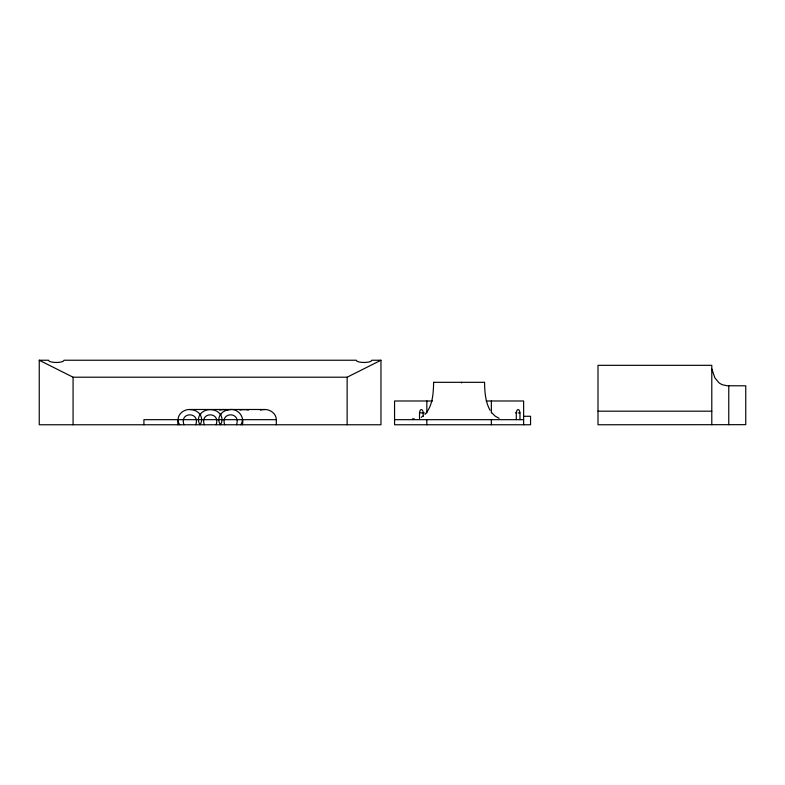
<?xml version="1.0" encoding="UTF-8"?>
<svg xmlns="http://www.w3.org/2000/svg" width="785" height="785" viewBox="0 0 785 785"><rect width="100%" height="100%" fill="white"/><g stroke="black" fill="none" stroke-linecap="round" stroke-linejoin="round"><path stroke-width="1.18" d="M433.624 382.315C433.379 393.334 432.79 405.796 424.999 414.421M189.862 409.652A12.099 12.099 0 0 1 199.478 413.685L199.998 414.519A9.204 9.204 0 0 1 201.637 419.671A9.204 9.204 0 0 1 200.028 424.763A9.204 9.204 0 0 1 198.448 419.671A9.047 9.047 0 0 1 199.39 415.726A9.714 9.714 0 0 1 200.038 414.578L200.666 413.734A12.099 12.099 0 0 1 210.223 409.652A12.099 12.099 0 0 1 219.859 413.685L220.418 414.578A9.714 9.714 0 0 1 221.076 415.726A9.047 9.047 0 0 1 221.998 419.671A9.204 9.204 0 0 1 220.408 424.763A9.204 9.204 0 0 1 218.829 419.671A9.204 9.204 0 0 1 220.428 414.588L221.046 413.734A12.099 12.099 0 0 1 230.604 409.652M421.202 417.335L423.184 416.021M39.25 360.236L73.074 377.212L347.137 377.212L380.97 360.236L380.97 424.763L39.25 424.763L39.25 360.236L48.592 360.236A7.722 2.149 0 0 0 56.235 362.474A7.722 2.149 0 0 0 63.948 360.236L356.341 360.236A7.722 2.149 0 0 0 363.985 362.474A7.722 2.149 0 0 0 371.707 360.236L380.97 360.236M219.614 410.143L223.774 409.485M433.663 382.315L484.531 382.315M711.789 368.93L714.899 377.87L718.834 382.629A13.669 13.669 0 0 0 722.612 384.787L727.106 385.759L745.75 385.808L745.75 424.665L598.003 424.763L598.003 365.329L711.789 365.329L711.789 424.763M432.466 400.988L394.561 400.988L394.561 424.763L530.562 424.763L530.562 416.276L523.595 416.276M486.239 400.988L523.624 400.988L523.624 424.763M598.003 411.183L711.789 411.183M424.381 412.881L419.514 412.881L419.514 418.542M515.392 412.881L516.294 412.881L516.314 419.671M518.139 412.881L519.964 412.881L519.964 419.671M200.038 414.578L200.636 414.578M220.418 414.578L221.017 414.578M412.488 418.827L414.205 418.827M276.291 424.763L276.291 419.671L143.92 419.671L143.92 424.763M394.561 419.671L523.624 419.671M230.613 409.485C238.62 408.975 244.547 417.169 242.379 424.763M499.142 418.356L495.001 416.021L491.557 412.517M490.085 410.329C485.346 401.841 484.698 391.833 484.571 382.315M276.291 419.671C276.32 413.616 270.217 409.328 264.525 409.485L189.852 409.485C184.171 409.279 178.058 413.646 178.087 419.671A9.204 9.204 0 0 0 179.677 424.763M728.765 385.808L728.765 424.763M491.361 400.988L491.361 412.881M491.361 419.671L491.361 424.763M461.541 382.315L461.541 382.933M426.834 400.988L426.834 412.881M426.834 419.671L426.834 424.763M423.174 416.276L423.174 412.881A3.542 1.776 -90 0 0 421.339 409.574A3.542 1.776 -90 0 0 419.573 412.89M347.137 377.212L347.137 424.763M236.491 424.763C241.25 411.546 219.967 411.556 224.726 424.763M216.111 424.763C220.87 411.546 199.596 411.546 204.345 424.763M195.73 424.763C200.509 411.575 179.196 411.536 183.965 424.763M177.842 419.671L177.842 424.763M73.074 377.212L73.074 424.763M242.388 419.671A9.204 9.204 0 0 1 240.789 424.763M244.155 409.633A12.325 12.325 0 0 1 248.305 410.172M240.004 410.172A12.325 12.325 0 0 1 244.145 409.633M260.375 410.172A12.325 12.325 0 0 1 264.525 409.633M223.774 409.633A12.325 12.325 0 0 1 227.925 410.172M516.353 412.89A3.542 1.776 -90 0 1 518.12 409.574A3.542 1.776 -90 0 1 519.886 412.89"/></g></svg>
